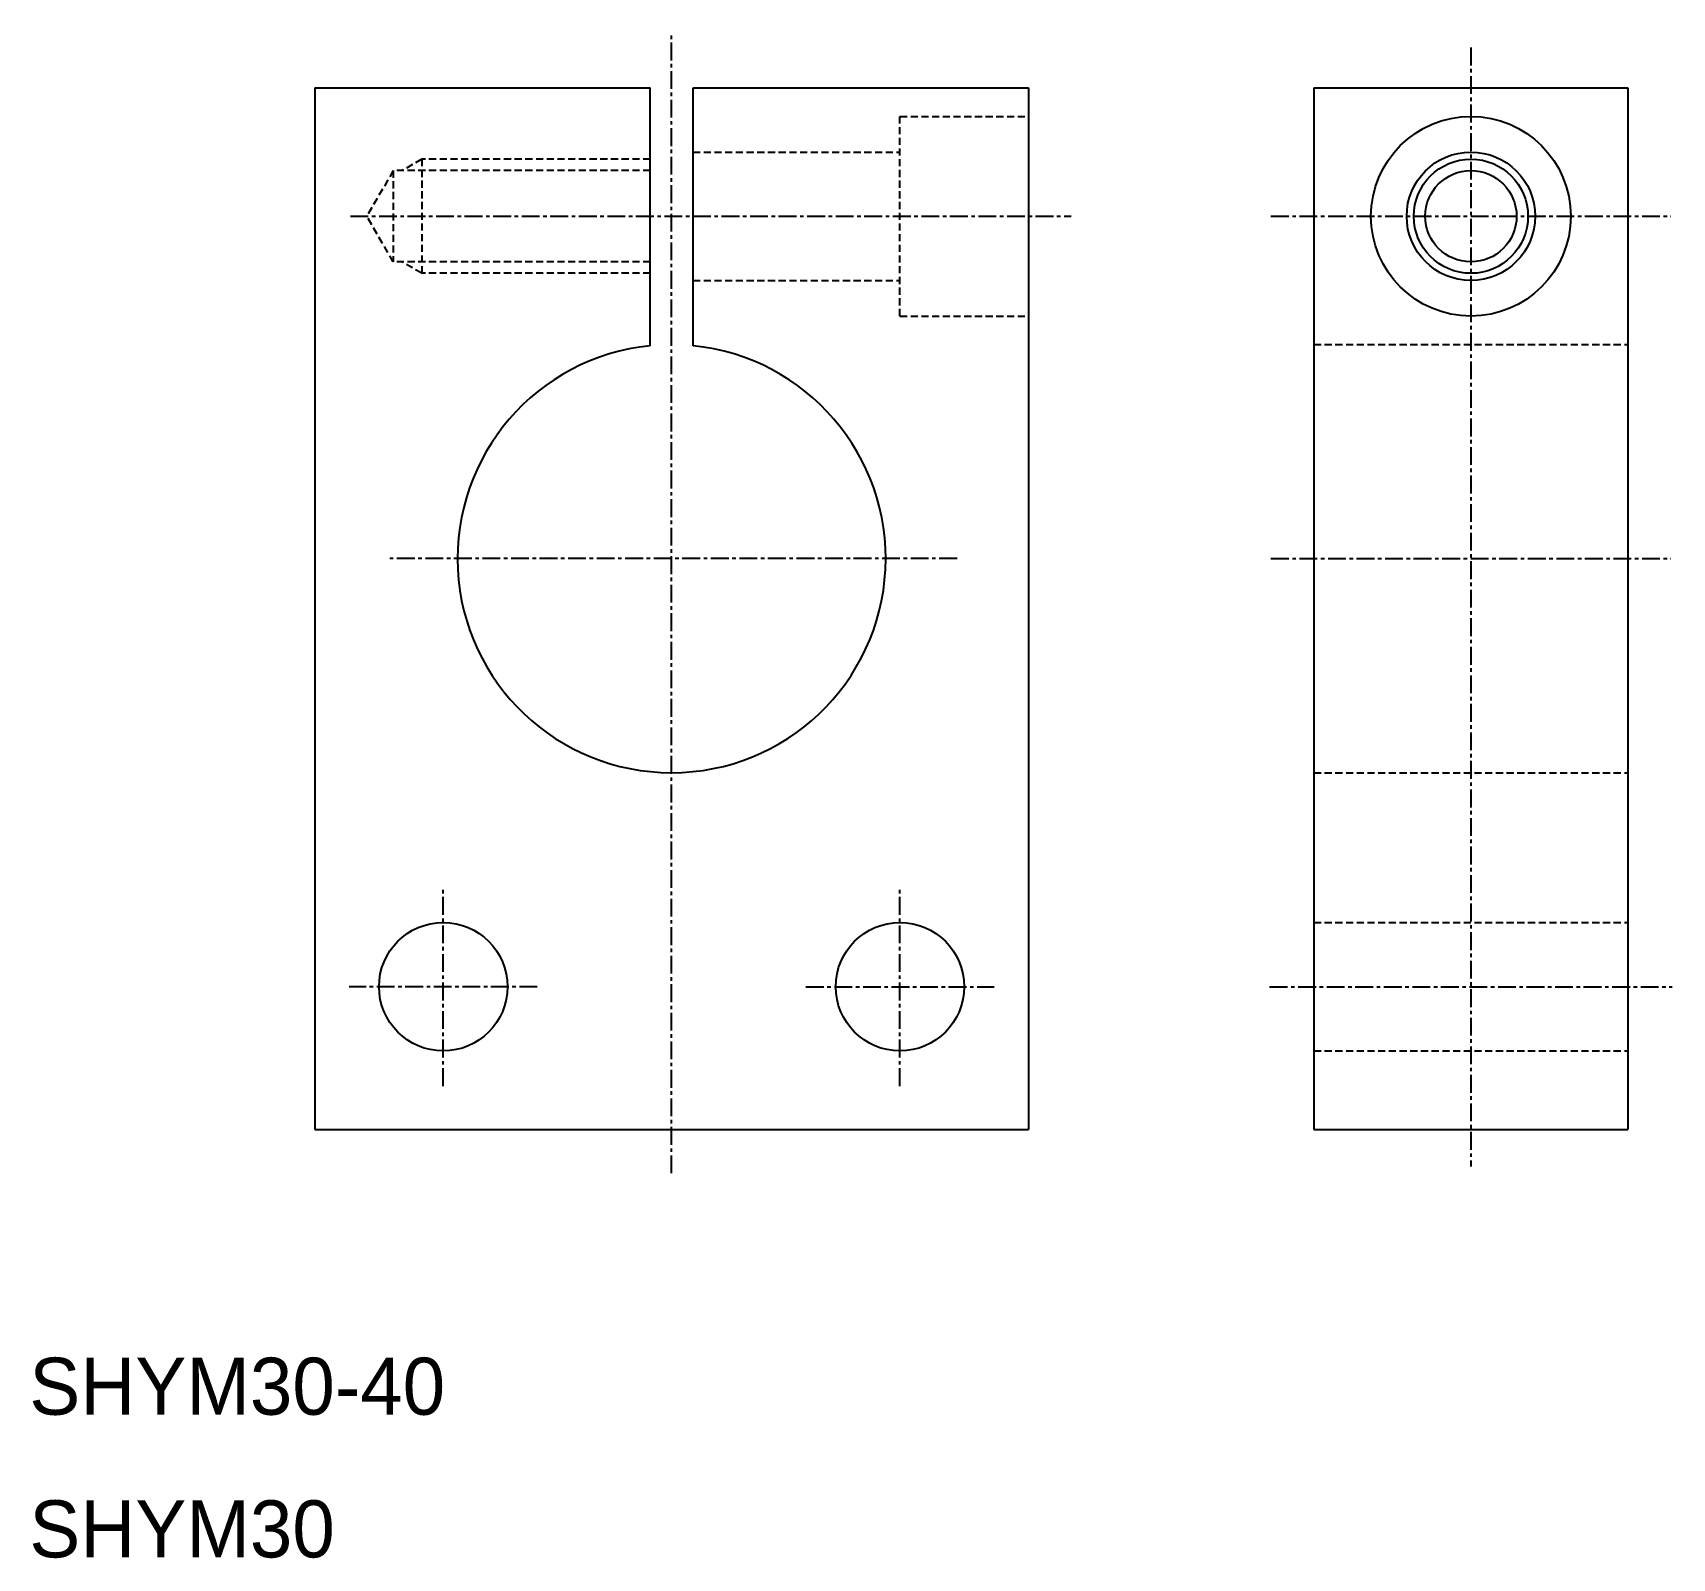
# Model space of a CAD drawing. Extents: x 10 to 125, y 10 to 117.
import ezdxf

# ---------------------------------------------------------------- set-up
doc = ezdxf.new("R2010")
doc.units = 0
doc.linetypes.add('CENTER', pattern=[2, 1.25, -0.25, 0.25, -0.25])
doc.linetypes.add('DASHED', pattern=[0.75, 0.5, -0.25])
doc.layers.get('0').update_dxf_attribs({"linetype": 'CONTINUOUS'})
doc.layers.add('CENTER', color=1, linetype='CENTER')

msp = doc.modelspace()

# ---------------------------------------------------------------- linework, layer by layer
at = {"color": 7, "linetype": 'CONTINUOUS'}
for p, q in [((30, 113), (30, 40)), ((30, 113), (53.5, 113)), ((53.5, 94.92), (53.5, 113)), ((56.5, 113), (80, 113)), ((56.5, 94.92), (56.5, 113)), ((80, 113), (80, 40)), ((100, 113), (100, 40)), ((100, 113), (122, 113)), ((122, 113), (122, 40)), ((53.5, 94.92), (53.5, 100)), ((56.5, 94.92), (56.5, 100)), ((30, 40), (80, 40)), ((100, 40), (122, 40))]:
    msp.add_line(p, q, dxfattribs=at)
at = {"color": 3, "linetype": 'DASHED'}
for p, q in [((71, 111), (80, 111)), ((71, 97), (71, 111)), ((37.5, 108), (36.11, 107.2)), ((53.5, 108), (37.5, 108)), ((37.5, 108), (37.5, 100)), ((56.5, 108.5), (71, 108.5)), ((35.5, 107.2), (33.65, 104)), ((53.5, 107.2), (35.5, 107.2)), ((35.5, 107.2), (35.5, 100.8)), ((35.5, 100.8), (33.65, 104)), ((53.5, 100.8), (35.5, 100.8)), ((37.5, 100), (36.11, 100.8)), ((53.5, 100), (37.5, 100)), ((56.5, 99.5), (71, 99.5)), ((71, 97), (80, 97)), ((100, 95), (122, 95)), ((100, 65), (122, 65)), ((100, 54.5), (122, 54.5)), ((100, 45.5), (122, 45.5))]:
    msp.add_line(p, q, dxfattribs=at)
at = {"color": 7, "linetype": 'CONTINUOUS'}
for centre, radius in [((111, 104), 7), ((111, 104), 4.5), ((111, 104), 3.2), ((39, 50), 4.5), ((71, 50), 4.5)]:
    msp.add_circle(centre, radius, dxfattribs=at)
at = {"color": 3, "linetype": 'CONTINUOUS'}
msp.add_circle((111, 104), 4, dxfattribs=at)
at = {"color": 7, "linetype": 'CONTINUOUS'}
msp.add_arc((55, 80), 15, 95.7392, 84.2608, dxfattribs=at)
at = {"layer": 'CENTER', "color": 1, "linetype": 'CENTER'}
for p, q in [((55, 36.92), (55, 116.86)), ((111, 115.82), (111, 37.39)), ((32.5, 104), (83, 104)), ((96.99, 104), (125.01, 104)), ((75, 80), (35, 80)), ((96.99, 80), (125.01, 80)), ((39, 43.04), (39, 56.96)), ((71, 43.04), (71, 56.96)), ((45.59, 50), (32.41, 50)), ((64.41, 50), (77.59, 50)), ((96.9, 50), (125.1, 50))]:
    msp.add_line(p, q, dxfattribs=at)

# ---------------------------------------------------------------- texts
at = {"color": 7, "linetype": 'CONTINUOUS'}
for s, p in [('SHYM30-40', (10, 20)), ('SHYM30', (10, 10))]:
    msp.add_text(s, height=4, dxfattribs=at).set_placement(p)

doc.saveas('drawing.dxf')
